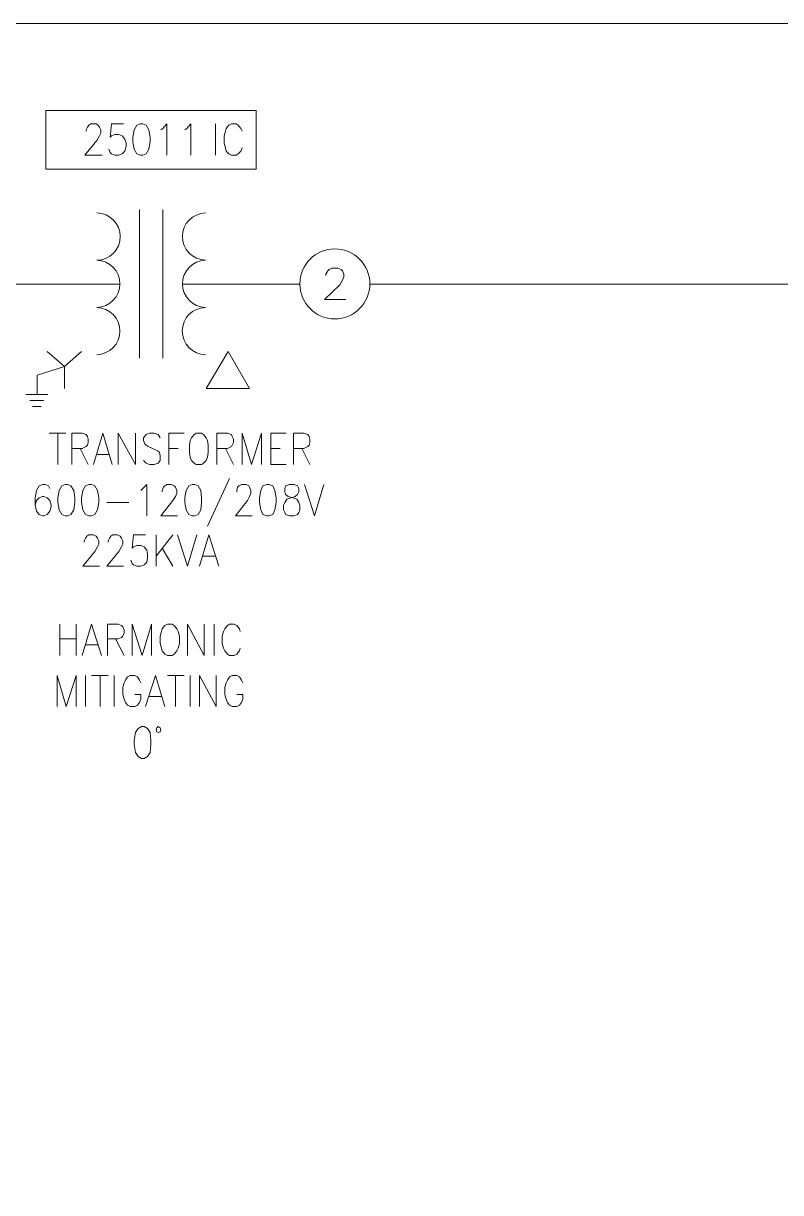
# Model space of a CAD drawing. Header units: inches. Extents: x 0.9 to 46, y 0.8 to 32.4.
# Drawn here: x 14.577 to 16.473, y 9.826 to 12.755 of the extents above; entities that cross this region are included whole.
import ezdxf

# ---------------------------------------------------------------- set-up
doc = ezdxf.new("R2010")
doc.units = ezdxf.units.IN
doc.header["$MEASUREMENT"] = 0
doc.layers.add('PDF_Geometry', color=7, linetype='Continuous')

msp = doc.modelspace()

# ---------------------------------------------------------------- linework, layer by layer
at = {"layer": 'PDF_Geometry', "color": 8, "lineweight": 20, "true_color": 0x808080}
msp.add_lwpolyline([(41.7374, 12.7548), (2.7, 12.7548)], dxfattribs=at)
at = {"layer": 'PDF_Geometry', "lineweight": 9}
for points in [[(14.6331, 12.5364), (15.1597, 12.5364), (15.1597, 12.3898), (14.6331, 12.3898)], [(14.8697, 12.5031), (14.8614, 12.4998), (14.8547, 12.4881), (14.8514, 12.4698), (14.8514, 12.4581), (14.8547, 12.4398), (14.8614, 12.4281), (14.8697, 12.4248), (14.8764, 12.4248), (14.8847, 12.4281), (14.8914, 12.4398), (14.8947, 12.4581), (14.8947, 12.4698), (14.8914, 12.4881), (14.8847, 12.4998), (14.8764, 12.5031)], [(15.0347, 11.8398), (15.0897, 11.9331), (15.1431, 11.8398)], [(15.0097, 11.7281), (15.0047, 11.7248), (14.9981, 11.7164), (14.9947, 11.7098), (14.9931, 11.6981), (14.9931, 11.6798), (14.9947, 11.6681), (14.9981, 11.6598), (15.0047, 11.6531), (15.0097, 11.6498), (15.0231, 11.6498), (15.0281, 11.6531), (15.0347, 11.6598), (15.0381, 11.6681), (15.0397, 11.6798), (15.0397, 11.6981), (15.0381, 11.7098), (15.0347, 11.7164), (15.0281, 11.7248), (15.0231, 11.7281)], [(14.6814, 11.5998), (14.6731, 11.5964), (14.6664, 11.5848), (14.6631, 11.5665), (14.6631, 11.5548), (14.6664, 11.5365), (14.6731, 11.5248), (14.6814, 11.5215), (14.6881, 11.5215), (14.6964, 11.5248), (14.7031, 11.5365), (14.7064, 11.5548), (14.7064, 11.5665), (14.7031, 11.5848), (14.6964, 11.5964), (14.6881, 11.5998)], [(14.7414, 11.5998), (14.7331, 11.5964), (14.7264, 11.5848), (14.723, 11.5665), (14.723, 11.5548), (14.7264, 11.5365), (14.7331, 11.5248), (14.7414, 11.5215), (14.7481, 11.5215), (14.7564, 11.5248), (14.7631, 11.5365), (14.7664, 11.5548), (14.7664, 11.5665), (14.7631, 11.5848), (14.7564, 11.5964), (14.7481, 11.5998)], [(14.9997, 11.5998), (14.9914, 11.5964), (14.9847, 11.5848), (14.9814, 11.5665), (14.9814, 11.5548), (14.9847, 11.5365), (14.9914, 11.5248), (14.9997, 11.5215), (15.0064, 11.5215), (15.0147, 11.5248), (15.0214, 11.5365), (15.0231, 11.5548), (15.0231, 11.5665), (15.0214, 11.5848), (15.0147, 11.5964), (15.0064, 11.5998)], [(15.1864, 11.5998), (15.1764, 11.5964), (15.1714, 11.5848), (15.1681, 11.5665), (15.1681, 11.5548), (15.1714, 11.5365), (15.1764, 11.5248), (15.1864, 11.5215), (15.1914, 11.5215), (15.2014, 11.5248), (15.2064, 11.5365), (15.2097, 11.5548), (15.2097, 11.5665), (15.2064, 11.5848), (15.2014, 11.5964), (15.1914, 11.5998)], [(15.2431, 11.5998), (15.2331, 11.5964), (15.2314, 11.5898), (15.2314, 11.5815), (15.2331, 11.5748), (15.2397, 11.5698), (15.2514, 11.5665), (15.2614, 11.5631), (15.2664, 11.5548), (15.2697, 11.5481), (15.2697, 11.5365), (15.2664, 11.5298), (15.2631, 11.5248), (15.2547, 11.5215), (15.2431, 11.5215), (15.2331, 11.5248), (15.2314, 11.5298), (15.2281, 11.5365), (15.2281, 11.5481), (15.2314, 11.5548), (15.2364, 11.5631), (15.2464, 11.5665), (15.258, 11.5698), (15.2631, 11.5748), (15.2664, 11.5815), (15.2664, 11.5898), (15.2631, 11.5964), (15.2547, 11.5998)], [(14.9381, 11.2498), (14.9314, 11.2465), (14.9247, 11.2381), (14.9231, 11.2314), (14.9197, 11.2198), (14.9197, 11.2015), (14.9231, 11.1898), (14.9247, 11.1831), (14.9314, 11.1748), (14.9381, 11.1715), (14.9497, 11.1715), (14.9547, 11.1748), (14.9614, 11.1831), (14.9647, 11.1898), (14.9681, 11.2015), (14.9681, 11.2198), (14.9647, 11.2314), (14.9614, 11.2381), (14.9547, 11.2465), (14.9497, 11.2498)], [(14.8731, 10.9931), (14.8647, 10.9881), (14.8581, 10.9781), (14.8547, 10.9581), (14.8547, 10.9481), (14.8581, 10.9281), (14.8647, 10.9181), (14.8731, 10.9131), (14.8797, 10.9131), (14.8881, 10.9181), (14.8947, 10.9281), (14.8964, 10.9481), (14.8964, 10.9581), (14.8947, 10.9781), (14.8881, 10.9881), (14.8797, 10.9931)], [(14.9214, 10.9848), (14.9197, 10.9898), (14.9147, 10.9931), (14.9114, 10.9898), (14.9097, 10.9848), (14.9114, 10.9798), (14.9147, 10.9781), (14.9197, 10.9798)]]:
    msp.add_lwpolyline(points, close=True, dxfattribs=at)
for points in [[(14.7347, 12.4848), (14.7347, 12.4881), (14.7381, 12.4948), (14.7414, 12.4998), (14.7464, 12.5031), (14.7597, 12.5031), (14.7647, 12.4998), (14.7681, 12.4948), (14.7714, 12.4881), (14.7714, 12.4798), (14.7681, 12.4731), (14.7614, 12.4614), (14.7314, 12.4248), (14.7747, 12.4248)], [(14.828, 12.5031), (14.7981, 12.5031), (14.7947, 12.4698), (14.7981, 12.4731), (14.8064, 12.4764), (14.8164, 12.4764), (14.8247, 12.4731), (14.8314, 12.4648), (14.8347, 12.4548), (14.8347, 12.4464), (14.8314, 12.4348), (14.8247, 12.4281), (14.8164, 12.4248), (14.8064, 12.4248), (14.7981, 12.4281), (14.7947, 12.4314), (14.7914, 12.4398)], [(14.9214, 12.4881), (14.9264, 12.4914), (14.9364, 12.5031), (14.9364, 12.4248)], [(14.9814, 12.4881), (14.9864, 12.4914), (14.9964, 12.5031), (14.9964, 12.4248)], [(15.0581, 12.5031), (15.0581, 12.4248)], [(15.1247, 12.4848), (15.1214, 12.4914), (15.1147, 12.4998), (15.1097, 12.5031), (15.0981, 12.5031), (15.0914, 12.4998), (15.0847, 12.4914), (15.0831, 12.4848), (15.0797, 12.4731), (15.0797, 12.4548), (15.0831, 12.4431), (15.0847, 12.4348), (15.0914, 12.4281), (15.0981, 12.4248), (15.1097, 12.4248), (15.1147, 12.4281), (15.1214, 12.4348), (15.1247, 12.4431)], [(14.8681, 11.9164), (14.8681, 12.2881)], [(14.9264, 11.9164), (14.9264, 12.2881)], [(15.3347, 12.1231), (15.3347, 12.1264), (15.3397, 12.1348), (15.3431, 12.1381), (15.3497, 12.1414), (15.3647, 12.1414), (15.3731, 12.1381), (15.3764, 12.1348), (15.3797, 12.1264), (15.3797, 12.1198), (15.3764, 12.1114), (15.3697, 12.0998), (15.3314, 12.0631), (15.3847, 12.0631)], [(14.8197, 12.1015), (14.5247, 12.1015)], [(14.9747, 12.1015), (15.2697, 12.1015)], [(15.4447, 12.1015), (17.088, 12.1015), (17.088, 8.6548)], [(14.723, 11.9331), (14.6798, 11.8948), (14.6364, 11.9331)], [(14.6114, 11.8248), (14.6114, 11.8731), (14.6798, 11.8948), (14.6798, 11.8398)], [(14.6381, 11.8248), (14.5831, 11.8248)], [(14.6281, 11.8098), (14.5931, 11.8098)], [(14.6214, 11.7948), (14.5997, 11.7948)], [(14.6414, 11.7281), (14.6831, 11.7281)], [(14.6631, 11.7281), (14.6631, 11.6498)], [(14.6981, 11.6498), (14.6981, 11.7281), (14.7247, 11.7281), (14.7347, 11.7248), (14.7381, 11.7198), (14.7397, 11.7131), (14.7397, 11.7048), (14.7381, 11.6981), (14.7347, 11.6948), (14.7247, 11.6898), (14.6981, 11.6898)], [(14.7531, 11.6498), (14.7764, 11.7281), (14.7997, 11.6498)], [(14.8147, 11.6498), (14.8147, 11.7281), (14.8581, 11.6498), (14.8581, 11.7281)], [(14.9197, 11.7164), (14.9147, 11.7248), (14.9047, 11.7281), (14.8931, 11.7281), (14.8847, 11.7248), (14.8781, 11.7164), (14.8781, 11.7098), (14.8814, 11.7014), (14.8847, 11.6981), (14.8897, 11.6948), (14.9081, 11.6865), (14.9147, 11.6831), (14.9181, 11.6798), (14.9197, 11.6715), (14.9197, 11.6598), (14.9147, 11.6531), (14.9047, 11.6498), (14.8931, 11.6498), (14.8847, 11.6531), (14.8781, 11.6598)], [(14.9414, 11.6498), (14.9414, 11.7281), (14.9797, 11.7281)], [(15.0614, 11.6498), (15.0614, 11.7281), (15.088, 11.7281), (15.0981, 11.7248), (15.0997, 11.7198), (15.1031, 11.7131), (15.1031, 11.7048), (15.0997, 11.6981), (15.0981, 11.6948), (15.088, 11.6898), (15.0614, 11.6898)], [(15.1247, 11.6498), (15.1247, 11.7281), (15.1481, 11.6498), (15.173, 11.7281), (15.173, 11.6498)], [(15.2347, 11.6498), (15.1964, 11.6498), (15.1964, 11.7281), (15.2347, 11.7281)], [(15.2531, 11.6498), (15.2531, 11.7281), (15.2797, 11.7281), (15.2897, 11.7248), (15.293, 11.7198), (15.2947, 11.7131), (15.2947, 11.7048), (15.293, 11.6981), (15.2897, 11.6948), (15.2797, 11.6898), (15.2531, 11.6898)], [(14.7197, 11.6898), (14.7397, 11.6498)], [(14.9414, 11.6898), (14.9647, 11.6898)], [(15.0831, 11.6898), (15.1031, 11.6498)], [(15.1964, 11.6898), (15.2197, 11.6898)], [(15.2747, 11.6898), (15.2947, 11.6498)], [(14.7614, 11.6748), (14.7914, 11.6748)], [(14.6431, 11.5898), (14.6397, 11.5964), (14.6314, 11.5998), (14.6247, 11.5998), (14.6164, 11.5964), (14.6097, 11.5848), (14.6064, 11.5665), (14.6064, 11.5481), (14.6097, 11.5331), (14.6164, 11.5248), (14.6247, 11.5215), (14.6281, 11.5215), (14.6364, 11.5248), (14.6431, 11.5331), (14.6464, 11.5448), (14.6464, 11.5481), (14.6431, 11.5598), (14.6364, 11.5665), (14.6281, 11.5698), (14.6247, 11.5698), (14.6164, 11.5665), (14.6097, 11.5598), (14.6064, 11.5481)], [(14.8714, 11.5848), (14.8764, 11.5898), (14.8864, 11.5998), (14.8864, 11.5215)], [(14.9247, 11.5815), (14.9247, 11.5848), (14.9281, 11.5931), (14.9314, 11.5964), (14.9364, 11.5998), (14.948, 11.5998), (14.9547, 11.5964), (14.9581, 11.5931), (14.9614, 11.5848), (14.9614, 11.5781), (14.9581, 11.5698), (14.9514, 11.5598), (14.9214, 11.5215), (14.9631, 11.5215)], [(15.0931, 11.6148), (15.0381, 11.4948)], [(15.1114, 11.5815), (15.1114, 11.5848), (15.1131, 11.5931), (15.1164, 11.5964), (15.123, 11.5998), (15.1347, 11.5998), (15.1414, 11.5964), (15.1431, 11.5931), (15.1464, 11.5848), (15.1464, 11.5781), (15.1431, 11.5698), (15.1381, 11.5598), (15.1081, 11.5215), (15.1497, 11.5215)], [(15.2814, 11.5998), (15.3064, 11.5215), (15.3297, 11.5998)], [(14.7864, 11.5548), (14.8414, 11.5548)], [(14.7297, 11.4548), (14.7297, 11.4581), (14.7331, 11.4648), (14.7364, 11.4698), (14.7414, 11.4731), (14.7531, 11.4731), (14.7597, 11.4698), (14.7631, 11.4648), (14.7664, 11.4581), (14.7664, 11.4498), (14.7631, 11.4431), (14.7564, 11.4315), (14.7264, 11.3948), (14.7681, 11.3948)], [(14.7897, 11.4548), (14.7897, 11.4581), (14.7931, 11.4648), (14.7964, 11.4698), (14.8014, 11.4731), (14.8131, 11.4731), (14.8197, 11.4698), (14.8231, 11.4648), (14.8264, 11.4581), (14.8264, 11.4498), (14.8231, 11.4431), (14.8164, 11.4315), (14.7864, 11.3948), (14.828, 11.3948)], [(14.8831, 11.4731), (14.8531, 11.4731), (14.8497, 11.4398), (14.8531, 11.4431), (14.8614, 11.4465), (14.8714, 11.4465), (14.8797, 11.4431), (14.8864, 11.4348), (14.8881, 11.4248), (14.8881, 11.4165), (14.8864, 11.4048), (14.8797, 11.3981), (14.8714, 11.3948), (14.8614, 11.3948), (14.8531, 11.3981), (14.8497, 11.4014), (14.8464, 11.4098)], [(14.9097, 11.4731), (14.9097, 11.3948)], [(14.9514, 11.4731), (14.9097, 11.4198)], [(14.9631, 11.4731), (14.9881, 11.3948), (15.0114, 11.4731)], [(15.0181, 11.3948), (15.0414, 11.4731), (15.0664, 11.3948)], [(14.9247, 11.4398), (14.9514, 11.3948)], [(15.0264, 11.4198), (15.0564, 11.4198)], [(14.6681, 11.2498), (14.6681, 11.1715)], [(14.7097, 11.2498), (14.7097, 11.1715)], [(14.7247, 11.1715), (14.7481, 11.2498), (14.7731, 11.1715)], [(14.7881, 11.1715), (14.7881, 11.2498), (14.8147, 11.2498), (14.8231, 11.2465), (14.8264, 11.2431), (14.8297, 11.2348), (14.8297, 11.2281), (14.8264, 11.2198), (14.8231, 11.2165), (14.8147, 11.2131), (14.7881, 11.2131)], [(14.8497, 11.1715), (14.8497, 11.2498), (14.8747, 11.1715), (14.898, 11.2498), (14.898, 11.1715)], [(14.9881, 11.1715), (14.9881, 11.2498), (15.0297, 11.1715), (15.0297, 11.2498)], [(15.0547, 11.2498), (15.0547, 11.1715)], [(15.1197, 11.2314), (15.1181, 11.2381), (15.1114, 11.2465), (15.1047, 11.2498), (15.0931, 11.2498), (15.088, 11.2465), (15.0814, 11.2381), (15.0781, 11.2314), (15.0747, 11.2198), (15.0747, 11.2015), (15.0781, 11.1898), (15.0814, 11.1831), (15.088, 11.1748), (15.0931, 11.1715), (15.1047, 11.1715), (15.1114, 11.1748), (15.1181, 11.1831), (15.1197, 11.1898)], [(14.6681, 11.2131), (14.7097, 11.2131)], [(14.7331, 11.1981), (14.7631, 11.1981)], [(14.8081, 11.2131), (14.8297, 11.1715)], [(14.6614, 11.0431), (14.6614, 11.1215), (14.6847, 11.0431), (14.7097, 11.1215), (14.7097, 11.0431)], [(14.7331, 11.1215), (14.7331, 11.0431)], [(14.7481, 11.1215), (14.7897, 11.1215)], [(14.7697, 11.1215), (14.7697, 11.0431)], [(14.8047, 11.1215), (14.8047, 11.0431)], [(14.8714, 11.1031), (14.8681, 11.1098), (14.863, 11.1181), (14.8564, 11.1215), (14.8447, 11.1215), (14.8381, 11.1181), (14.8331, 11.1098), (14.8297, 11.1031), (14.8264, 11.0915), (14.8264, 11.0731), (14.8297, 11.0615), (14.8331, 11.0531), (14.8381, 11.0465), (14.8447, 11.0431), (14.8564, 11.0431), (14.863, 11.0465), (14.8681, 11.0531), (14.8714, 11.0615), (14.8714, 11.0731), (14.8564, 11.0731)], [(14.8831, 11.0431), (14.9081, 11.1215), (14.9314, 11.0431)], [(14.9381, 11.1215), (14.9797, 11.1215)], [(14.9581, 11.1215), (14.9581, 11.0431)], [(14.9947, 11.1215), (14.9947, 11.0431)], [(15.0181, 11.0431), (15.0181, 11.1215), (15.0597, 11.0431), (15.0597, 11.1215)], [(15.1264, 11.1031), (15.123, 11.1098), (15.1181, 11.1181), (15.1114, 11.1215), (15.0997, 11.1215), (15.0931, 11.1181), (15.088, 11.1098), (15.0847, 11.1031), (15.0814, 11.0915), (15.0814, 11.0731), (15.0847, 11.0615), (15.088, 11.0531), (15.0931, 11.0465), (15.0997, 11.0431), (15.1114, 11.0431), (15.1181, 11.0465), (15.123, 11.0531), (15.1264, 11.0615), (15.1264, 11.0731), (15.1114, 11.0731)], [(14.8931, 11.0681), (14.9231, 11.0681)]]:
    msp.add_lwpolyline(points, dxfattribs=at)
for points in [[(14.7614, 11.9248, 0.974724), (14.7614, 12.0431, 0.974537), (14.7614, 12.1614, 0.98351), (14.7614, 12.2798)], [(15.033, 12.2798, 0.973811), (15.033, 12.1614, 0.973653), (15.033, 12.0431, 0.98333), (15.033, 11.9248)]]:
    msp.add_lwpolyline(points, format="xyb", dxfattribs=at)
msp.add_circle((15.357, 12.1021), 0.0877, dxfattribs=at)

doc.saveas('drawing.dxf')
